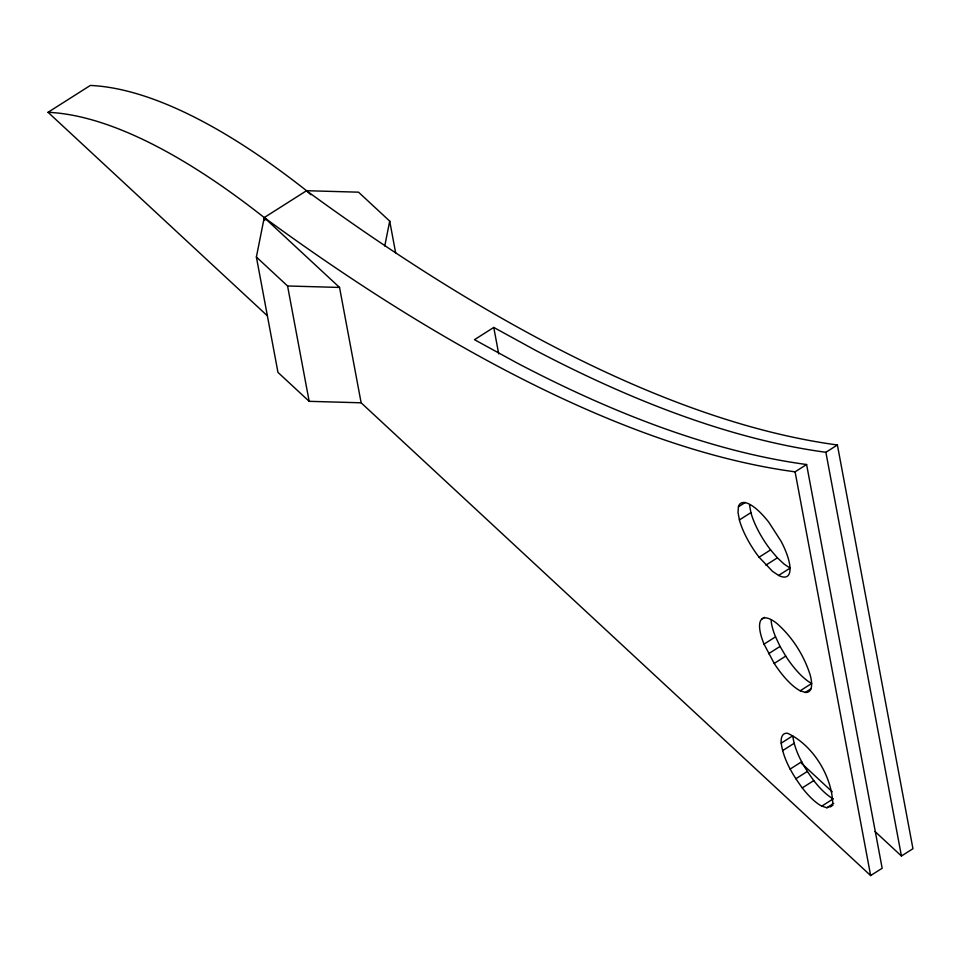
<?xml version="1.0" encoding="UTF-8"?>
<svg xmlns="http://www.w3.org/2000/svg" width="961" height="961" viewBox="0 0 961 961"><rect width="100%" height="100%" fill="white"/><g stroke="black" fill="none" stroke-linecap="round" stroke-linejoin="round"><path stroke-width="1.44" d="M745.34 502.435L738.42 506.819L738.024 512.453L739.393 519.937A43.257 14.031 57.6 0 0 759.082 557.2L772.536 571.363L778.602 575.423L790.122 568.107L784.044 564.047L777.389 557.836L770.602 549.896A43.257 14.031 57.6 0 1 750.913 512.633L749.544 505.138M875.063 831.541L901.43 856.011L912.95 848.707L837.391 444.979L825.883 452.283A2571.804 834.22 57.6 0 1 535.493 350.309L493.762 327.437L474.482 339.677L516.213 362.549A2571.804 834.22 57.6 0 0 806.603 464.523L882.162 868.251L870.642 875.567L361.132 402.803L309.166 401.326L277.969 372.387L256.383 257.031L264.239 217.57L306.535 190.71L358.513 192.176L389.71 221.126L395.716 253.248M384.76 245.968L389.71 221.126M830.604 806.856L832.743 803.48C831.926 775.971 812.658 744.775 787.479 733.243A43.257 14.031 57.6 0 0 781.197 743.153C783.551 759.767 792.525 774.578 802.255 787.9A43.257 14.031 57.6 0 0 821.787 806.123L826.868 807.757L832.911 805.39M267.194 315.64L48.05 112.293L90.358 85.433A850.809 275.975 57.6 0 1 306.535 190.71A2571.804 834.22 57.6 0 0 837.391 444.979M48.05 112.293A850.809 275.975 57.6 0 1 264.239 217.57A2571.804 834.22 57.6 0 0 795.095 471.839L806.603 464.523M739.393 519.937L750.913 512.633M759.082 557.2L770.602 549.896M765.869 565.14L777.389 557.836M762.157 618.788L764.463 617.334M811.036 688.749L805.282 692.413L800.201 690.779A43.257 14.031 57.6 0 1 774.218 663.426L764.031 644.134L775.539 636.831A43.257 14.031 57.6 0 1 771.13 620.494M768.548 653.732L780.056 646.417L775.539 636.831M774.218 663.426L785.738 656.111A43.257 14.031 57.6 0 0 811.709 683.463L800.201 690.779M781.197 743.153L792.717 735.838C795.059 752.451 804.033 767.262 813.775 780.596A43.257 14.031 57.6 0 0 833.295 798.807L821.787 806.123M782.566 750.649L794.086 743.333M790.134 769.088L801.642 761.773M795.804 778.77L807.324 771.467M802.255 787.9L813.775 780.596M826.868 807.757L833.776 803.372M256.383 257.031L287.579 285.982L339.545 287.447L361.132 402.803M306.535 190.71L310.908 194.759M339.545 287.447L264.239 217.57L264.78 220.489M801.426 763.226L832.202 791.78M780.056 646.417L785.738 656.111M825.883 452.283L901.43 856.011M795.095 471.839L870.642 875.567M493.762 327.437L498.699 353.84M287.579 285.982L309.166 401.326M778.602 575.423A43.257 14.031 57.6 0 0 781.041 541.211L768.908 522.388A43.257 14.031 57.6 0 0 738.42 506.819M764.031 644.134A43.257 14.031 57.6 0 1 777.053 623.593C792.489 637.263 803.973 655.378 810.183 675.006A43.257 14.031 57.6 0 1 805.282 692.413"/></g></svg>
